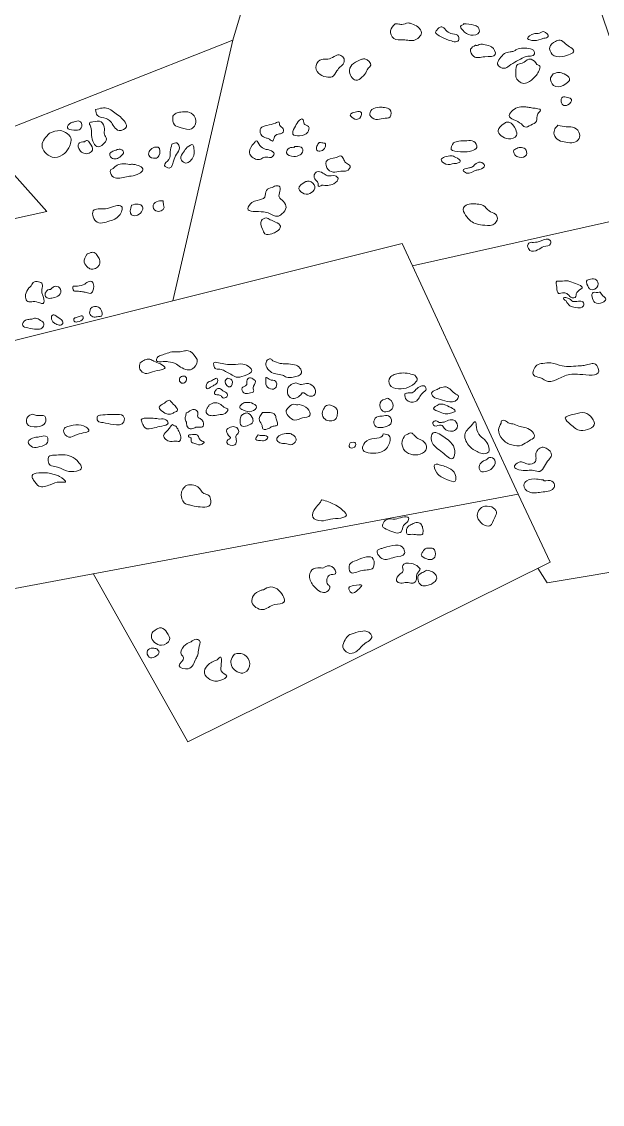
# Model space of a CAD drawing. Header units: metres. Extents: x -438 to -108, y 54494 to 54569.
# Drawn here: x -308.301 to -305.652, y 54512.361 to 54517.303 of the extents above; entities that cross this region are included whole.
import ezdxf

# ---------------------------------------------------------------- set-up
doc = ezdxf.new("R2010")
doc.units = ezdxf.units.M
doc.header["$MEASUREMENT"] = 0
doc.layers.add('text2', color=240, linetype='Continuous', lineweight=9)
picture_1 = doc.add_image_def('image3.jpeg', size_in_pixel=(1536, 1024))

msp = doc.modelspace()

# ---------------------------------------------------------------- linework, layer by layer
at = {"layer": 'text2'}
for points in [[(-307.33852, 54517.21896), (-307.27154, 54517.4435), (-305.80358, 54517.77206), (-305.34976, 54516.45089), (-306.51872, 54516.18776)], [(-310.84982, 54516.89566), (-309.08512, 54517.44735), (-308.18655, 54516.43701), (-310.56503, 54515.91252), (-310.81822, 54516.77935)], [(-308.48072, 54516.76777), (-307.33852, 54517.21896), (-307.61131, 54516.02857)], [(-305.53243, 54516.98267), (-304.52082, 54514.97192), (-305.90434, 54514.74158), (-305.94616, 54514.80817)], [(-309.18715, 54515.76031), (-308.65049, 54514.65681), (-306.03573, 54515.14596), (-306.566, 54516.28974), (-309.13275, 54515.64844)], [(-307.97472, 54514.78323), (-307.54318, 54514.01479), (-305.88955, 54514.8363), (-306.03573, 54515.14596)]]:
    msp.add_lwpolyline(points, dxfattribs=at)
for points in [[(-306.59799, 54517.29369), (-306.61829, 54517.26156), (-306.60391, 54517.2269), (-306.56076, 54517.22014), (-306.53284, 54517.2176), (-306.51254, 54517.2176), (-306.488, 54517.23197), (-306.47701, 54517.25142), (-306.49393, 54517.27931), (-306.521, 54517.29284), (-306.53792, 54517.29707), (-306.56668, 54517.29031), (-306.58614, 54517.29284), (-306.59799, 54517.29369)], [(-306.40594, 54517.26579), (-306.41271, 54517.25564), (-306.39579, 54517.23873), (-306.35349, 54517.21929), (-306.30865, 54517.2176), (-306.3078, 54517.23535), (-306.33572, 54517.24803), (-306.3611, 54517.25902), (-306.38056, 54517.27847), (-306.39494, 54517.27678), (-306.40594, 54517.26579)], [(-306.2858, 54517.29284), (-306.23758, 54517.28777), (-306.21897, 54517.27762), (-306.21389, 54517.2548), (-306.25196, 54517.24212), (-306.28919, 54517.2641), (-306.29596, 54517.28523), (-306.2858, 54517.29284), (-306.28665, 54517.29369)], [(-305.95481, 54517.24912), (-305.96412, 54517.24821), (-305.99288, 54517.22622), (-305.96496, 54517.21693), (-305.91928, 54517.22707), (-305.89897, 54517.23468), (-305.92012, 54517.25751), (-305.94466, 54517.24905), (-305.95481, 54517.24912)], [(-305.86598, 54517.2127), (-305.89221, 54517.18734), (-305.88036, 54517.15352), (-305.83383, 54517.14422), (-305.78222, 54517.16958), (-305.82029, 54517.20171), (-305.84483, 54517.21862), (-305.86598, 54517.2127)], [(-306.22997, 54517.19562), (-306.25281, 54517.17702), (-306.23927, 54517.14489), (-306.18767, 54517.1432), (-306.14029, 54517.15335), (-306.15721, 54517.18801), (-306.18597, 54517.19731), (-306.21389, 54517.19815), (-306.22997, 54517.19562), (-306.23081, 54517.19731)], [(-305.97958, 54517.1792), (-306.04391, 54517.17578), (-306.05592, 54517.16892), (-306.07308, 54517.16549), (-306.09796, 54517.15777), (-306.1194, 54517.13463), (-306.12969, 54517.10891), (-306.10053, 54517.09006), (-306.07737, 54517.1012), (-306.04306, 54517.12263), (-306.00874, 54517.14063), (-305.98644, 54517.14577), (-305.96414, 54517.15092), (-305.96585, 54517.17235), (-305.97958, 54517.1792)], [(-306.87552, 54517.1438), (-306.90513, 54517.13196), (-306.9322, 54517.13112), (-306.95843, 54517.10322), (-306.94743, 54517.06855), (-306.9119, 54517.0508), (-306.88482, 54517.05165), (-306.86283, 54517.0787), (-306.8476, 54517.0973), (-306.83406, 54517.10914), (-306.83068, 54517.13365), (-306.84506, 54517.14802), (-306.85268, 54517.15141), (-306.87552, 54517.1438)], [(-306.74946, 54517.13196), (-306.8053, 54517.08208), (-306.77653, 54517.03558), (-306.74862, 54517.04911), (-306.72746, 54517.07785), (-306.72239, 54517.088), (-306.70885, 54517.10406), (-306.73508, 54517.13281), (-306.74946, 54517.13196)], [(-305.95041, 54517.1072), (-305.97701, 54517.1312), (-305.9873, 54517.1312), (-306.01732, 54517.11406), (-306.03963, 54517.1072), (-306.04649, 54517.07463), (-306.04649, 54517.05234), (-306.0096, 54517.02148), (-305.98387, 54517.03005), (-305.95299, 54517.0592), (-305.94012, 54517.08063), (-305.93755, 54517.10034), (-305.95041, 54517.1072)], [(-305.87579, 54517.06434), (-305.88779, 54517.04634), (-305.87407, 54517.01205), (-305.83032, 54517.01205), (-305.80116, 54517.04377), (-305.82689, 54517.06434), (-305.85005, 54517.0712), (-305.87579, 54517.06434)], [(-305.80968, 54516.95685), (-305.8337, 54516.95856), (-305.8397, 54516.93713), (-305.83198, 54516.92342), (-305.80882, 54516.92342), (-305.79252, 54516.94828), (-305.80968, 54516.95685)], [(-307.96377, 54516.90172), (-307.90728, 54516.90677), (-307.88283, 54516.89161), (-307.83393, 54516.85032), (-307.82381, 54516.82336), (-307.85669, 54516.80651), (-307.89716, 54516.84864), (-307.91571, 54516.86043), (-307.95702, 54516.8756), (-307.96377, 54516.90172)], [(-306.70397, 54516.90264), (-306.71243, 54516.87643), (-306.68621, 54516.85699), (-306.65152, 54516.86122), (-306.62022, 54516.86882), (-306.62106, 54516.9018), (-306.6456, 54516.9111), (-306.66844, 54516.91279), (-306.70397, 54516.90264)], [(-305.98038, 54516.91056), (-306.00097, 54516.91399), (-306.06016, 54516.89942), (-306.07646, 54516.87456), (-306.02156, 54516.83598), (-306.00612, 54516.82227), (-305.97867, 54516.83084), (-305.95293, 54516.84884), (-305.94607, 54516.88227), (-305.93406, 54516.89856), (-305.96923, 54516.90885), (-305.98038, 54516.91056)], [(-307.61135, 54516.87139), (-307.60461, 54516.83179), (-307.57426, 54516.81915), (-307.52704, 54516.81325), (-307.51018, 54516.83263), (-307.51439, 54516.87307), (-307.5439, 54516.89076), (-307.57594, 54516.88992), (-307.59702, 54516.88571), (-307.61135, 54516.87139)], [(-306.76742, 54516.8925), (-306.80211, 54516.87643), (-306.78181, 54516.85868), (-306.75896, 54516.86291), (-306.75473, 54516.89165), (-306.76742, 54516.8925)], [(-308.06157, 54516.84527), (-308.07759, 54516.84106), (-308.09276, 54516.81915), (-308.0641, 54516.8082), (-308.03374, 54516.81241), (-308.02869, 54516.83937), (-308.0388, 54516.84948), (-308.06157, 54516.84527)], [(-307.97726, 54516.84527), (-307.93847, 54516.84611), (-307.9233, 54516.81325), (-307.92414, 54516.78882), (-307.91487, 54516.76776), (-307.93089, 54516.74248), (-307.95196, 54516.73153), (-307.98232, 54516.78377), (-307.98737, 54516.82589), (-307.99243, 54516.84021), (-307.97726, 54516.84527)], [(-307.14399, 54516.83993), (-307.1829, 54516.82894), (-307.21082, 54516.81626), (-307.20997, 54516.78921), (-307.18375, 54516.77145), (-307.17106, 54516.76723), (-307.15668, 54516.75793), (-307.14737, 54516.77822), (-307.12453, 54516.7909), (-307.11184, 54516.79513), (-307.10761, 54516.81457), (-307.12368, 54516.82979), (-307.12706, 54516.84416), (-307.14399, 54516.83993)], [(-307.03992, 54516.8467), (-307.05685, 54516.81795), (-307.06361, 54516.78921), (-307.034, 54516.78245), (-306.99593, 54516.79851), (-306.99255, 54516.82387), (-307.01285, 54516.8374), (-307.01539, 54516.85092), (-307.02047, 54516.85853), (-307.02554, 54516.85853), (-307.03992, 54516.8467)], [(-306.10052, 54516.83844), (-306.12711, 54516.80672), (-306.08079, 54516.76815), (-306.04391, 54516.78272), (-306.04734, 54516.81101), (-306.07822, 54516.84358), (-306.0868, 54516.84444), (-306.10052, 54516.83844)], [(-305.85429, 54516.82998), (-305.86801, 54516.8137), (-305.8723, 54516.78798), (-305.85086, 54516.76141), (-305.81826, 54516.75284), (-305.78223, 54516.75198), (-305.75821, 54516.76912), (-305.75907, 54516.79912), (-305.78824, 54516.82141), (-305.81654, 54516.82313), (-305.85429, 54516.82998)], [(-308.1737, 54516.79388), (-308.20827, 54516.73911), (-308.16274, 54516.68519), (-308.11468, 54516.69446), (-308.08602, 54516.72732), (-308.08011, 54516.77871), (-308.09445, 54516.79219), (-308.12649, 54516.80567), (-308.1737, 54516.79388)], [(-306.33151, 54516.75047), (-306.34166, 54516.72003), (-306.29936, 54516.70904), (-306.2596, 54516.70989), (-306.24775, 54516.71327), (-306.22491, 54516.72933), (-306.23845, 54516.75638), (-306.26975, 54516.75977), (-306.30698, 54516.75723), (-306.33151, 54516.75047)], [(-308.01435, 54516.75512), (-308.04133, 54516.7467), (-308.03627, 54516.71637), (-308.01773, 54516.70204), (-307.99328, 54516.70289), (-307.97894, 54516.71637), (-307.9899, 54516.74838), (-308.00255, 54516.76102), (-308.01435, 54516.75512)], [(-307.8862, 54516.71131), (-307.89885, 54516.70204), (-307.8921, 54516.68182), (-307.87018, 54516.67677), (-307.84826, 54516.68941), (-307.83646, 54516.7071), (-307.84826, 54516.71974), (-307.86512, 54516.71889), (-307.8862, 54516.71131)], [(-307.69482, 54516.72985), (-307.71674, 54516.71468), (-307.7218, 54516.69362), (-307.69145, 54516.6793), (-307.67543, 54516.69025), (-307.6788, 54516.72985), (-307.69482, 54516.72985)], [(-307.61557, 54516.74417), (-307.62315, 54516.70878), (-307.6299, 54516.67424), (-307.64929, 54516.64644), (-307.62821, 54516.63464), (-307.60629, 54516.67508), (-307.59027, 54516.70457), (-307.58269, 54516.7349), (-307.59365, 54516.74922), (-307.61557, 54516.74417)], [(-307.54643, 54516.72985), (-307.56329, 54516.70794), (-307.5751, 54516.67761), (-307.55739, 54516.65823), (-307.5203, 54516.68267), (-307.51524, 54516.72563), (-307.5203, 54516.7408), (-307.54643, 54516.72985)], [(-307.24128, 54516.74863), (-307.26243, 54516.70889), (-307.25397, 54516.68945), (-307.21082, 54516.67592), (-307.19136, 54516.68522), (-307.16344, 54516.68353), (-307.14906, 54516.69959), (-307.16767, 54516.71566), (-307.19052, 54516.72157), (-307.2142, 54516.73848), (-307.23197, 54516.75877), (-307.24128, 54516.74863)], [(-307.05854, 54516.73003), (-307.0873, 54516.72073), (-307.09238, 54516.70382), (-307.05938, 54516.68776), (-307.03146, 54516.69537), (-307.01793, 54516.71312), (-307.02131, 54516.72496), (-307.04838, 54516.73341), (-307.05854, 54516.73003), (-307.05769, 54516.72665)], [(-306.94348, 54516.75116), (-306.95448, 54516.73426), (-306.95448, 54516.7165), (-306.93502, 54516.71312), (-306.91725, 54516.73087), (-306.91556, 54516.74525), (-306.93248, 54516.75032), (-306.94348, 54516.75116)], [(-306.04734, 54516.72272), (-306.05506, 54516.71672), (-306.05077, 54516.69529), (-306.0319, 54516.68414), (-305.99844, 54516.69529), (-306.00445, 54516.72186), (-306.02675, 54516.72872), (-306.04734, 54516.72272)], [(-306.8648, 54516.68269), (-306.91133, 54516.66409), (-306.90287, 54516.62773), (-306.87241, 54516.6159), (-306.83688, 54516.62097), (-306.81911, 54516.62181), (-306.80304, 54516.6438), (-306.81996, 54516.65732), (-306.83096, 54516.67169), (-306.84196, 54516.68945), (-306.8648, 54516.68269)], [(-306.37043, 54516.68537), (-306.38735, 54516.67438), (-306.36535, 54516.6524), (-306.32897, 54516.65493), (-306.31374, 54516.65662), (-306.30021, 54516.66423), (-306.32051, 54516.68368), (-306.34166, 54516.69129), (-306.37043, 54516.68537)], [(-306.26129, 54516.63549), (-306.28667, 54516.62365), (-306.27144, 54516.61182), (-306.2283, 54516.6245), (-306.21138, 54516.62788), (-306.18938, 54516.64648), (-306.20799, 54516.6617), (-306.23337, 54516.65071), (-306.24691, 54516.63887), (-306.26129, 54516.63549)], [(-307.80864, 54516.65149), (-307.87187, 54516.64391), (-307.88367, 54516.63296), (-307.89632, 54516.62538), (-307.88789, 54516.59842), (-307.83056, 54516.59336), (-307.80189, 54516.59842), (-307.76564, 54516.60937), (-307.74793, 54516.62706), (-307.79093, 54516.65149), (-307.80864, 54516.65149)], [(-306.93163, 54516.55672), (-306.87749, 54516.56348), (-306.85803, 54516.588), (-306.87157, 54516.59899), (-306.90625, 54516.59983), (-306.92656, 54516.61167), (-306.95448, 54516.61759), (-306.96632, 54516.60406), (-306.9604, 54516.58123), (-306.95025, 54516.56855), (-306.94686, 54516.55164), (-306.93163, 54516.55672)], [(-307.00439, 54516.57278), (-307.03654, 54516.54065), (-307.01201, 54516.51698), (-306.97901, 54516.5229), (-306.96378, 54516.54995), (-306.99001, 54516.57447), (-307.00439, 54516.57278)], [(-307.15847, 54516.5464), (-307.1847, 54516.53287), (-307.19231, 54516.50244), (-307.22615, 54516.48722), (-307.25069, 54516.47707), (-307.27015, 54516.45002), (-307.19739, 54516.4348), (-307.17032, 54516.42719), (-307.13394, 54516.41451), (-307.11448, 54516.4255), (-307.09502, 54516.45509), (-307.10686, 54516.48215), (-307.12717, 54516.50328), (-307.12378, 54516.52864), (-307.12717, 54516.55232), (-307.13478, 54516.55401), (-307.15847, 54516.5464)], [(-307.79967, 54516.46493), (-307.80102, 54516.42182), (-307.77945, 54516.41778), (-307.74978, 54516.4582), (-307.77001, 54516.47032), (-307.79967, 54516.46493)], [(-307.6554, 54516.48515), (-307.67832, 54516.4838), (-307.70124, 54516.46493), (-307.68911, 54516.43933), (-307.65135, 54516.45416), (-307.65405, 54516.46628), (-307.6554, 54516.48515)], [(-306.25182, 54516.47133), (-306.22245, 54516.47046), (-306.19567, 54516.46442), (-306.16889, 54516.43939), (-306.13953, 54516.42385), (-306.13262, 54516.41522), (-306.14212, 54516.38156), (-306.18876, 54516.37379), (-306.2259, 54516.37983), (-306.25182, 54516.39278), (-306.276, 54516.4204), (-306.2855, 54516.4532), (-306.27946, 54516.46097), (-306.25182, 54516.47133)], [(-307.96013, 54516.44742), (-307.97091, 54516.44338), (-307.96282, 54516.39218), (-307.89945, 54516.39352), (-307.8563, 54516.41778), (-307.84552, 54516.45955), (-307.87248, 54516.46224), (-307.91024, 54516.45011), (-307.94529, 54516.44877), (-307.96013, 54516.44742)], [(-307.16693, 54516.39845), (-307.14324, 54516.3883), (-307.1204, 54516.36886), (-307.13817, 54516.34519), (-307.15932, 54516.33504), (-307.19147, 54516.33504), (-307.20246, 54516.35533), (-307.20754, 54516.39507), (-307.18639, 54516.4069), (-307.16693, 54516.39845)], [(-305.99402, 54516.27945), (-305.98241, 54516.25849), (-305.9471, 54516.26093), (-305.91844, 54516.27665), (-305.88802, 54516.28818), (-305.89152, 54516.30635), (-305.93067, 54516.3025), (-305.96668, 54516.29552), (-305.98451, 54516.29377), (-305.99402, 54516.27945)], [(-308.00279, 54516.2427), (-308.01603, 54516.20497), (-307.9974, 54516.1795), (-307.99053, 54516.17509), (-307.96406, 54516.17656), (-307.95524, 54516.18244), (-307.9469, 54516.19517), (-307.94641, 54516.21673), (-307.9572, 54516.23633), (-307.96161, 54516.24319), (-307.98171, 54516.25004), (-307.99593, 54516.24417), (-308.00279, 54516.2427)], [(-305.84315, 54516.11776), (-305.80845, 54516.11946), (-305.79139, 54516.11435), (-305.74418, 54516.08706), (-305.76864, 54516.06603), (-305.7766, 54516.04443), (-305.78911, 54516.04216), (-305.81073, 54516.05921), (-305.82723, 54516.06546), (-305.85169, 54516.06262), (-305.86022, 54516.09047), (-305.86022, 54516.11776), (-305.84315, 54516.11776)], [(-305.70549, 54516.12799), (-305.6799, 54516.12515), (-305.67193, 54516.09786), (-305.70436, 54516.07967), (-305.72199, 54516.10468), (-305.72427, 54516.11889), (-305.70549, 54516.12799)], [(-308.26905, 54516.08778), (-308.28327, 54516.05741), (-308.28033, 54516.03291), (-308.27395, 54516.02605), (-308.24846, 54516.02507), (-308.21856, 54516.01919), (-308.20385, 54516.01674), (-308.20189, 54516.04369), (-308.20777, 54516.06132), (-308.20875, 54516.08092), (-308.20728, 54516.10542), (-308.22444, 54516.1157), (-308.24846, 54516.11276), (-308.26268, 54516.09219), (-308.26905, 54516.08778)], [(-308.16757, 54516.08239), (-308.14796, 54516.09513), (-308.12394, 54516.08141), (-308.12982, 54516.05398), (-308.15727, 54516.04271), (-308.16904, 54516.04026), (-308.18914, 54516.04467), (-308.19355, 54516.06328), (-308.18326, 54516.077), (-308.17983, 54516.07945), (-308.16757, 54516.08239), (-308.16806, 54516.08386)], [(-308.06805, 54516.08582), (-308.06413, 54516.07455), (-308.04795, 54516.07259), (-308.02392, 54516.07014), (-308.00726, 54516.06671), (-307.98372, 54516.06377), (-307.9749, 54516.07896), (-307.97245, 54516.09611), (-307.98078, 54516.11619), (-307.99304, 54516.11766), (-308.01314, 54516.10542), (-308.04697, 54516.09562), (-308.05873, 54516.09513), (-308.06609, 54516.09513), (-308.06805, 54516.08582)], [(-305.81756, 54516.02794), (-305.79992, 54516.00634), (-305.77432, 54515.99838), (-305.73792, 54516.00577), (-305.74076, 54516.0234), (-305.76067, 54516.02738), (-305.78684, 54516.02624), (-305.80106, 54516.03704), (-305.81926, 54516.04329), (-305.82893, 54516.04216), (-305.81756, 54516.02794)], [(-305.6725, 54516.06603), (-305.69753, 54516.06432), (-305.69867, 54516.04727), (-305.68615, 54516.02169), (-305.65145, 54516.02169), (-305.6361, 54516.0359), (-305.65601, 54516.05864), (-305.66226, 54516.06773), (-305.6725, 54516.06603)], [(-307.98713, 54515.99346), (-307.98955, 54515.96699), (-307.97121, 54515.95403), (-307.9516, 54515.95719), (-307.93737, 54515.9594), (-307.94243, 54515.99163), (-307.95983, 54516.00301), (-307.97912, 54515.99953), (-307.98713, 54515.99346)], [(-308.25546, 54515.94553), (-308.23831, 54515.94959), (-308.21523, 54515.9393), (-308.19963, 54515.92403), (-308.20868, 54515.90408), (-308.23176, 54515.89878), (-308.27387, 54515.90502), (-308.29663, 54515.91624), (-308.28447, 54515.94055), (-308.27387, 54515.94335), (-308.25546, 54515.94553)], [(-308.14942, 54515.96279), (-308.1366, 54515.95398), (-308.12194, 54515.94307), (-308.11289, 54515.92904), (-308.12412, 54515.91813), (-308.14627, 54515.92406), (-308.15874, 54515.93247), (-308.16467, 54515.94525), (-308.16529, 54515.95429), (-308.1628, 54515.96177), (-308.15843, 54515.96457), (-308.14942, 54515.96279)], [(-308.05628, 54515.9515), (-308.03952, 54515.95751), (-308.02181, 54515.95877), (-308.02118, 54515.94866), (-308.04743, 54515.93222), (-308.06166, 54515.93538), (-308.06166, 54515.94866), (-308.05628, 54515.9515)], [(-307.66893, 54515.77976), (-307.64444, 54515.78644), (-307.61594, 54515.79578), (-307.59189, 54515.79534), (-307.56517, 54515.7989), (-307.54157, 54515.80112), (-307.50639, 54515.77042), (-307.50105, 54515.76063), (-307.51485, 54515.72458), (-307.53756, 54515.71301), (-307.56963, 54515.72236), (-307.59501, 54515.73927), (-307.63242, 54515.75084), (-307.65557, 54515.75128), (-307.6863, 54515.75529), (-307.68318, 54515.76864), (-307.66893, 54515.77976)], [(-307.761, 54515.74555), (-307.76372, 54515.72242), (-307.75128, 54515.7032), (-307.68341, 54515.70998), (-307.64722, 54515.72355), (-307.66871, 54515.7405), (-307.69812, 54515.75294), (-307.71735, 54515.76198), (-307.73884, 54515.75859), (-307.761, 54515.74555)], [(-307.40377, 54515.74534), (-307.3372, 54515.73769), (-307.29171, 54515.7396), (-307.26059, 54515.72429), (-307.25197, 54515.71089), (-307.28644, 54515.68696), (-307.32332, 54515.68074), (-307.34726, 54515.69366), (-307.3712, 54515.70658), (-307.39131, 54515.71567), (-307.41526, 54515.71807), (-307.42436, 54515.73194), (-307.42436, 54515.74582), (-307.40377, 54515.74534)], [(-307.15567, 54515.75543), (-307.12167, 54515.74299), (-307.09342, 54515.7406), (-307.05655, 54515.73677), (-307.03165, 54515.72146), (-307.02494, 54515.7004), (-307.06229, 54515.67982), (-307.09246, 54515.6803), (-307.11114, 54515.68939), (-307.14131, 54515.69466), (-307.16669, 54515.70566), (-307.18536, 54515.73103), (-307.1844, 54515.75304), (-307.16573, 54515.76357), (-307.15567, 54515.75543)], [(-305.92345, 54515.74272), (-305.88683, 54515.74533), (-305.83582, 54515.73226), (-305.75211, 54515.73226), (-305.72987, 54515.73488), (-305.68279, 54515.7388), (-305.6684, 54515.70743), (-305.75473, 54515.69305), (-305.82274, 54515.68652), (-305.8502, 54515.67345), (-305.8986, 54515.66038), (-305.93783, 54515.67868), (-305.9653, 54515.68913), (-305.95091, 54515.73488), (-305.92345, 54515.74272)], [(-307.55614, 54515.68442), (-307.54863, 54515.67354), (-307.5589, 54515.65501), (-307.57573, 54515.65529), (-307.58144, 54515.67183), (-307.56717, 54515.68551), (-307.55614, 54515.68442)], [(-307.4345, 54515.66299), (-307.45509, 54515.65342), (-307.45653, 54515.62806), (-307.43307, 54515.63811), (-307.41583, 54515.64816), (-307.41008, 54515.6539), (-307.4096, 54515.67448), (-307.4254, 54515.66921), (-307.4345, 54515.66299)], [(-307.36267, 54515.67496), (-307.37321, 54515.65917), (-307.3507, 54515.63572), (-307.34256, 54515.66682), (-307.35214, 54515.67256), (-307.36267, 54515.67496)], [(-307.25197, 54515.67548), (-307.23473, 54515.66017), (-307.24526, 54515.63098), (-307.24287, 54515.61566), (-307.26346, 54515.60705), (-307.2874, 54515.60801), (-307.29602, 54515.63145), (-307.27639, 54515.64342), (-307.27352, 54515.66256), (-307.2625, 54515.67787), (-307.25197, 54515.67548)], [(-307.18684, 54515.67213), (-307.18445, 54515.64102), (-307.15811, 54515.62523), (-307.14039, 54515.63528), (-307.14279, 54515.66208), (-307.17248, 54515.67069), (-307.18684, 54515.67835), (-307.18684, 54515.67213)], [(-306.50769, 54515.68882), (-306.4967, 54515.66843), (-306.50141, 54515.65981), (-306.53672, 54515.63394), (-306.58222, 54515.62766), (-306.62224, 54515.64491), (-306.62067, 54515.67863), (-306.60105, 54515.69195), (-306.57752, 54515.69823), (-306.543, 54515.69823), (-306.50769, 54515.68882)], [(-307.40673, 54515.62902), (-307.41678, 54515.61993), (-307.42109, 54515.60461), (-307.39524, 54515.59696), (-307.38279, 54515.58595), (-307.36603, 54515.58978), (-307.36315, 54515.60461), (-307.38374, 54515.61753), (-307.39667, 54515.62806), (-307.40673, 54515.62902)], [(-307.06565, 54515.65016), (-307.08528, 54515.63341), (-307.0757, 54515.58699), (-307.0283, 54515.59991), (-307.02111, 54515.60805), (-306.98855, 54515.59369), (-306.96413, 54515.60135), (-306.96987, 54515.63771), (-307.00244, 54515.65111), (-307.03069, 54515.64681), (-307.04553, 54515.65303), (-307.06565, 54515.65016)], [(-306.55319, 54515.60414), (-306.54613, 54515.5767), (-306.50377, 54515.56886), (-306.47317, 54515.60728), (-306.45591, 54515.6261), (-306.46061, 54515.63707), (-306.5022, 54515.62453), (-306.51946, 54515.60885), (-306.53829, 54515.60806), (-306.55319, 54515.60414)], [(-306.39318, 54515.63127), (-306.36489, 54515.63535), (-306.31995, 54515.60301), (-306.31021, 54515.59641), (-306.31461, 54515.57788), (-306.35924, 54515.56909), (-306.40135, 54515.58102), (-306.42743, 54515.59547), (-306.43152, 54515.60709), (-306.41015, 54515.62216), (-306.39318, 54515.63127)], [(-307.63959, 54515.57041), (-307.6532, 54515.55963), (-307.66586, 54515.5526), (-307.67383, 54515.54276), (-307.65882, 54515.52354), (-307.64757, 54515.51557), (-307.63068, 54515.51135), (-307.61333, 54515.51463), (-307.6002, 54515.52213), (-307.59129, 54515.52682), (-307.59457, 54515.54088), (-307.60817, 54515.55588), (-307.61896, 54515.5676), (-307.62459, 54515.57416), (-307.63959, 54515.57041)], [(-306.63253, 54515.58431), (-306.66627, 54515.56235), (-306.65372, 54515.5255), (-306.62469, 54515.5255), (-306.60821, 54515.54118), (-306.6239, 54515.58039), (-306.63253, 54515.58431)], [(-307.54158, 54515.52061), (-307.51343, 54515.5328), (-307.49796, 54515.51967), (-307.49796, 54515.49905), (-307.48342, 54515.48874), (-307.47404, 54515.47655), (-307.47638, 54515.45312), (-307.50077, 54515.45265), (-307.52141, 54515.44515), (-307.54158, 54515.44843), (-307.54767, 54515.45827), (-307.55002, 54515.47421), (-307.55565, 54515.4939), (-307.55189, 54515.50889), (-307.55049, 54515.51686), (-307.54158, 54515.52061)], [(-307.44532, 54515.55383), (-307.41859, 54515.56368), (-307.39232, 54515.55524), (-307.37262, 54515.53977), (-307.36043, 54515.53368), (-307.38059, 54515.51071), (-307.39607, 54515.50931), (-307.42703, 54515.50462), (-307.44767, 54515.50743), (-307.46033, 54515.52337), (-307.45705, 54515.53509), (-307.45001, 54515.54634), (-307.44532, 54515.55383)], [(-307.28022, 54515.56508), (-307.25349, 54515.56227), (-307.22957, 54515.54399), (-307.25114, 54515.52431), (-307.29195, 54515.53087), (-307.30649, 54515.54071), (-307.2957, 54515.55805), (-307.28022, 54515.56508)], [(-307.03499, 54515.55474), (-306.99716, 54515.53656), (-306.98663, 54515.50546), (-307.01967, 54515.49397), (-307.05463, 54515.48392), (-307.08527, 54515.50402), (-307.09389, 54515.52795), (-307.08096, 54515.54469), (-307.05942, 54515.55666), (-307.04792, 54515.55379), (-307.03499, 54515.55474)], [(-306.92007, 54515.54087), (-306.93012, 54515.51503), (-306.91719, 54515.48775), (-306.89229, 54515.48057), (-306.87074, 54515.48727), (-306.86117, 54515.50881), (-306.8626, 54515.53177), (-306.87697, 54515.54613), (-306.89181, 54515.55235), (-306.9148, 54515.54852), (-306.92007, 54515.54087)], [(-306.39601, 54515.5564), (-306.42178, 54515.53693), (-306.39255, 54515.5206), (-306.36175, 54515.51212), (-306.33944, 54515.51777), (-306.32404, 54515.52374), (-306.36552, 54515.55232), (-306.38218, 54515.55766), (-306.39601, 54515.5564)], [(-308.25065, 54515.51166), (-308.27384, 54515.49913), (-308.27822, 54515.46907), (-308.22997, 54515.45404), (-308.19425, 54515.4722), (-308.19613, 54515.50164), (-308.2331, 54515.50539), (-308.25065, 54515.51166)], [(-307.94131, 54515.50652), (-307.89946, 54515.50991), (-307.87457, 54515.50991), (-307.83838, 54515.50426), (-307.83499, 54515.476), (-307.88362, 54515.46357), (-307.93, 54515.47261), (-307.95375, 54515.48052), (-307.95489, 54515.502), (-307.94131, 54515.50652)], [(-307.6851, 54515.49108), (-307.72074, 54515.49343), (-307.75545, 54515.48546), (-307.74795, 54515.46437), (-307.73857, 54515.44843), (-307.69729, 54515.4489), (-307.66118, 54515.45687), (-307.63351, 54515.47093), (-307.64289, 54515.48546), (-307.67103, 54515.48921), (-307.6851, 54515.49108)], [(-307.28158, 54515.51529), (-307.29617, 54515.50743), (-307.30414, 54515.48822), (-307.29898, 54515.45822), (-307.27178, 54515.45869), (-307.24599, 54515.47697), (-307.24927, 54515.49572), (-307.27319, 54515.51681), (-307.28158, 54515.51529)], [(-307.2019, 54515.51868), (-307.21691, 54515.48259), (-307.20424, 54515.45916), (-307.20049, 54515.44369), (-307.17094, 54515.44744), (-307.15406, 54515.45635), (-307.13623, 54515.45916), (-307.13999, 54515.49009), (-307.14561, 54515.50884), (-307.16813, 54515.51821), (-307.2019, 54515.51868)], [(-306.65686, 54515.50198), (-306.62783, 54515.50355), (-306.6137, 54515.47768), (-306.65293, 54515.45102), (-306.69059, 54515.45964), (-306.69216, 54515.48552), (-306.66706, 54515.50277), (-306.65686, 54515.50198)], [(-306.374, 54515.47494), (-306.32403, 54515.48122), (-306.31397, 54515.44919), (-306.33314, 54515.43443), (-306.374, 54515.44699), (-306.38719, 54515.46175), (-306.41831, 54515.4583), (-306.42522, 54515.47306), (-306.40951, 54515.48154), (-306.39599, 54515.47368), (-306.38185, 54515.47431), (-306.374, 54515.47494)], [(-306.25033, 54515.45845), (-306.27927, 54515.41668), (-306.25676, 54515.36366), (-306.22381, 54515.34037), (-306.19969, 54515.33154), (-306.17397, 54515.33555), (-306.18362, 54515.38776), (-306.21014, 54515.41266), (-306.22622, 54515.45122), (-306.23104, 54515.47692), (-306.25033, 54515.45845)], [(-306.11392, 54515.46984), (-306.12504, 54515.43992), (-306.10793, 54515.39718), (-306.06431, 54515.37068), (-306.01982, 54515.36983), (-305.98646, 54515.38949), (-305.96251, 54515.40658), (-305.99929, 54515.44932), (-306.02667, 54515.45445), (-306.0549, 54515.46557), (-306.07714, 54515.46984), (-306.09425, 54515.48095), (-306.11135, 54515.48095), (-306.11392, 54515.46984)], [(-305.77827, 54515.51138), (-305.73249, 54515.51791), (-305.69718, 54515.49047), (-305.68802, 54515.46956), (-305.7508, 54515.43688), (-305.79658, 54515.46433), (-305.82143, 54515.49308), (-305.77827, 54515.51138)], [(-308.10324, 54515.45091), (-308.00736, 54515.45153), (-307.99482, 54515.43901), (-308.04872, 54515.41834), (-308.08632, 54515.40582), (-308.11076, 54515.4365), (-308.10324, 54515.45091)], [(-307.62178, 54515.4564), (-307.63304, 54515.43953), (-307.65367, 54515.41281), (-307.64476, 54515.39734), (-307.62225, 54515.38656), (-307.59176, 54515.3875), (-307.58285, 54515.38656), (-307.57582, 54515.40719), (-307.58191, 54515.42828), (-307.5927, 54515.44937), (-307.59833, 54515.45593), (-307.61005, 54515.46156), (-307.61334, 54515.4639), (-307.62178, 54515.4564), (-307.62225, 54515.45734)], [(-307.3609, 54515.44557), (-307.36512, 54515.44088), (-307.35714, 54515.41463), (-307.3487, 54515.40292), (-307.36418, 54515.38979), (-307.36559, 54515.38229), (-307.32853, 54515.37198), (-307.32197, 54515.39542), (-307.3229, 54515.41323), (-307.31165, 54515.42776), (-307.31634, 54515.44604), (-307.33557, 54515.45447), (-307.34917, 54515.45166), (-307.3609, 54515.44557)], [(-306.39663, 54515.4215), (-306.34438, 54515.38294), (-306.32509, 54515.34519), (-306.33393, 54515.30904), (-306.38135, 54515.33635), (-306.41029, 54515.35885), (-306.4328, 54515.40543), (-306.42396, 54515.42632), (-306.39663, 54515.4215)], [(-308.22182, 54515.40708), (-308.18548, 54515.40708), (-308.1836, 54515.3814), (-308.21869, 54515.36324), (-308.25128, 54515.36073), (-308.27133, 54515.38453), (-308.24125, 54515.4052), (-308.22182, 54515.40708)], [(-307.53126, 54515.4175), (-307.49983, 54515.41515), (-307.47779, 54515.3875), (-307.46935, 54515.38422), (-307.47779, 54515.37438), (-307.51062, 54515.37672), (-307.52844, 54515.38844), (-307.52891, 54515.40391), (-307.53736, 54515.40578), (-307.54064, 54515.41469), (-307.53126, 54515.4175)], [(-307.22253, 54515.41744), (-307.23332, 54515.39635), (-307.2033, 54515.39026), (-307.19392, 54515.39073), (-307.17891, 54515.4062), (-307.19908, 54515.41463), (-307.21315, 54515.41463), (-307.22253, 54515.41744)], [(-307.09449, 54515.42354), (-307.12732, 54515.41229), (-307.13764, 54515.39729), (-307.1231, 54515.37995), (-307.09871, 54515.37714), (-307.07291, 54515.37198), (-307.05369, 54515.38323), (-307.04853, 54515.39588), (-307.06447, 54515.41651), (-307.08042, 54515.42354), (-307.09449, 54515.42354), (-307.09496, 54515.42354)], [(-306.80279, 54515.38046), (-306.77768, 54515.37889), (-306.77847, 54515.36634), (-306.80357, 54515.3585), (-306.8075, 54515.3687), (-306.80279, 54515.38046)], [(-306.65136, 54515.42201), (-306.62469, 54515.4126), (-306.62861, 54515.36634), (-306.6749, 54515.33498), (-306.7463, 54515.3538), (-306.73531, 54515.38124), (-306.69059, 54515.40084), (-306.65607, 54515.41103), (-306.65136, 54515.42201)], [(-306.55251, 54515.41417), (-306.56584, 54515.38673), (-306.55878, 54515.35223), (-306.48346, 54515.32871), (-306.45365, 54515.35615), (-306.47169, 54515.38908), (-306.49366, 54515.40006), (-306.51249, 54515.41652), (-306.52269, 54515.42515), (-306.53995, 54515.42044), (-306.55251, 54515.41417)], [(-305.94626, 54515.34931), (-305.95396, 54515.33563), (-305.95481, 54515.31597), (-305.95738, 54515.29546), (-305.99074, 54515.28263), (-306.01212, 54515.29118), (-306.0318, 54515.29204), (-306.05318, 54515.26981), (-306.03351, 54515.25784), (-305.99331, 54515.25442), (-305.96508, 54515.25442), (-305.9377, 54515.25015), (-305.91546, 54515.27409), (-305.89664, 54515.30315), (-305.88381, 54515.32367), (-305.90862, 54515.35615), (-305.92658, 54515.36042), (-305.94626, 54515.34931)], [(-308.15334, 54515.32416), (-308.07626, 54515.31853), (-308.03991, 54515.28972), (-308.02801, 54515.26843), (-308.09631, 54515.25215), (-308.14331, 54515.27156), (-308.17151, 54515.27782), (-308.18029, 54515.29786), (-308.17715, 54515.31728), (-308.15334, 54515.32416)], [(-306.40306, 54515.28254), (-306.35242, 54515.26487), (-306.32348, 54515.23595), (-306.32348, 54515.20543), (-306.36126, 54515.21346), (-306.40708, 54515.24318), (-306.41592, 54515.28093), (-306.40306, 54515.28254)], [(-306.19487, 54515.2986), (-306.21255, 54515.27852), (-306.20773, 54515.25121), (-306.17879, 54515.25121), (-306.14825, 54515.2721), (-306.14262, 54515.30101), (-306.16674, 54515.31386), (-306.18201, 54515.30262), (-306.19487, 54515.2986)], [(-308.18279, 54515.24401), (-308.25424, 54515.22459), (-308.24672, 54515.21019), (-308.2229, 54515.18326), (-308.17151, 54515.1889), (-308.12577, 54515.20142), (-308.10133, 54515.20142), (-308.1289, 54515.2271), (-308.14707, 54515.23461), (-308.17026, 54515.24025), (-308.18279, 54515.24401)], [(-307.52277, 54515.18862), (-307.49761, 54515.17943), (-307.47051, 54515.14945), (-307.4468, 54515.14027), (-307.43858, 54515.11609), (-307.441, 54515.09723), (-307.4768, 54515.08708), (-307.51454, 54515.09191), (-307.53583, 54515.09723), (-307.55325, 54515.10158), (-307.5726, 54515.13495), (-307.57164, 54515.15719), (-307.55857, 54515.17846), (-307.54696, 54515.18717), (-307.53293, 54515.1891), (-307.52277, 54515.18862)], [(-305.92231, 54515.21083), (-305.95225, 54515.2151), (-305.99587, 54515.20741), (-306.01041, 54515.18775), (-305.98646, 54515.15612), (-305.93086, 54515.15527), (-305.8744, 54515.17322), (-305.87012, 54515.1886), (-305.8898, 54515.20826), (-305.92231, 54515.21083), (-305.92316, 54515.21339)], [(-306.93203, 54515.12056), (-306.90133, 54515.11083), (-306.84725, 54515.08161), (-306.81997, 54515.05045), (-306.89305, 54515.03147), (-306.93398, 54515.02416), (-306.97344, 54515.04072), (-306.96175, 54515.08113), (-306.9408, 54515.10693), (-306.93203, 54515.12056)], [(-306.15583, 54515.08762), (-306.19755, 54515.08848), (-306.22164, 54515.04162), (-306.16572, 54515.00207), (-306.14292, 54515.0399), (-306.13475, 54515.0657), (-306.15583, 54515.08762)], [(-306.64755, 54515.02097), (-306.6553, 54514.99961), (-306.63018, 54514.98306), (-306.57008, 54514.97452), (-306.55859, 54515.00281), (-306.54016, 54515.0215), (-306.53588, 54515.03805), (-306.56313, 54515.04125), (-306.59759, 54515.03244), (-306.639, 54515.02871), (-306.64755, 54515.02097)], [(-306.50677, 54515.01589), (-306.5244, 54515.00735), (-306.54203, 54514.99294), (-306.54203, 54514.96357), (-306.52012, 54514.96277), (-306.47177, 54514.96571), (-306.47097, 54514.98813), (-306.47711, 54515.00628), (-306.48486, 54515.01403), (-306.50677, 54515.01589)], [(-306.65015, 54514.90115), (-306.55801, 54514.89632), (-306.55423, 54514.87534), (-306.59874, 54514.85814), (-306.65794, 54514.85227), (-306.67726, 54514.89045), (-306.66519, 54514.89618), (-306.65015, 54514.90115)], [(-306.4477, 54514.89913), (-306.42361, 54514.89741), (-306.41414, 54514.86474), (-306.43006, 54514.8484), (-306.45329, 54514.85012), (-306.47824, 54514.86904), (-306.47093, 54514.88322), (-306.45501, 54514.89913), (-306.4477, 54514.89913)], [(-306.77433, 54514.84378), (-306.69706, 54514.85007), (-306.69832, 54514.80937), (-306.74787, 54514.79762), (-306.8012, 54514.78965), (-306.80498, 54514.82448), (-306.77433, 54514.84378)], [(-306.92788, 54514.80872), (-306.88572, 54514.81607), (-306.86966, 54514.78264), (-306.89643, 54514.77662), (-306.90379, 54514.73382), (-306.89509, 54514.72445), (-306.90981, 54514.70038), (-306.96335, 54514.72111), (-306.98744, 54514.76525), (-306.9774, 54514.80069), (-306.9406, 54514.81005), (-306.92788, 54514.80872)], [(-306.4834, 54514.80499), (-306.48771, 54514.79596), (-306.49631, 54514.78349), (-306.50018, 54514.76286), (-306.50491, 54514.74652), (-306.51997, 54514.73921), (-306.54449, 54514.74308), (-306.57202, 54514.73964), (-306.59052, 54514.75082), (-306.57374, 54514.7822), (-306.56256, 54514.79252), (-306.56299, 54514.82089), (-306.5247, 54514.82992), (-306.49158, 54514.81401), (-306.4834, 54514.80499)], [(-306.45329, 54514.79854), (-306.42705, 54514.7908), (-306.4107, 54514.77532), (-306.40726, 54514.76329), (-306.43221, 54514.73577), (-306.452, 54514.7289), (-306.47652, 54514.72976), (-306.49287, 54514.75426), (-306.49201, 54514.77317), (-306.47351, 54514.78779), (-306.46362, 54514.79338), (-306.45329, 54514.79854)], [(-306.78608, 54514.72839), (-306.74997, 54514.73048), (-306.76719, 54514.70867), (-306.797, 54514.69608), (-306.80876, 54514.71832), (-306.78608, 54514.72839)], [(-307.19851, 54514.70986), (-307.16655, 54514.72238), (-307.12604, 54514.70518), (-307.10478, 54514.65256), (-307.14731, 54514.64244), (-307.20199, 54514.61916), (-307.23237, 54514.62928), (-307.2506, 54514.65256), (-307.24351, 54514.68292), (-307.21212, 54514.70619), (-307.19851, 54514.70986)], [(-307.70326, 54514.51797), (-307.66377, 54514.53618), (-307.63845, 54514.51392), (-307.6263, 54514.48053), (-307.66377, 54514.45624), (-307.69516, 54514.4694), (-307.70934, 54514.49874), (-307.70326, 54514.51797)], [(-306.78758, 54514.51049), (-306.71093, 54514.51023), (-306.70394, 54514.49729), (-306.73942, 54514.46132), (-306.77697, 54514.42587), (-306.81244, 54514.42121), (-306.83549, 54514.44838), (-306.82565, 54514.48125), (-306.80804, 54514.50221), (-306.78758, 54514.51049)], [(-307.68503, 54514.44005), (-307.67389, 54514.42588), (-307.69314, 54514.40362), (-307.71946, 54514.40159), (-307.72757, 54514.43195), (-307.70326, 54514.44308), (-307.68503, 54514.44005)], [(-307.52807, 54514.47243), (-307.56149, 54514.45219), (-307.57162, 54514.41273), (-307.5625, 54514.39957), (-307.58276, 54514.36314), (-307.54124, 54514.34897), (-307.50681, 54514.39451), (-307.49769, 54514.41273), (-307.49364, 54514.44207), (-307.4906, 54514.47749), (-307.50579, 54514.48356), (-307.52807, 54514.47243)], [(-307.40959, 54514.38945), (-307.45415, 54514.36415), (-307.46731, 54514.32873), (-307.44301, 54514.3004), (-307.39339, 54514.29635), (-307.36605, 54514.31558), (-307.39136, 54514.33885), (-307.39136, 54514.3601), (-307.39035, 54514.37933), (-307.39237, 54514.40159), (-307.40959, 54514.38945)], [(-307.33056, 54514.4158), (-307.3468, 54514.3854), (-307.31744, 54514.33481), (-307.28402, 54514.33177), (-307.26073, 54514.37326), (-307.28503, 54514.41273), (-307.30731, 54514.4188), (-307.33056, 54514.4158)]]:
    msp.add_spline(points, degree=3, dxfattribs=at)

# ---------------------------------------------------------------- pictures from other files: only their frames are drawn
image = msp.add_image(picture_1, insert=(-315.62165, 54504.90928), size_in_units=(22.35385, 14.90257), dxfattribs=dict(at, fade=67))
image.dxf.flags = 7

doc.saveas('drawing.dxf')
